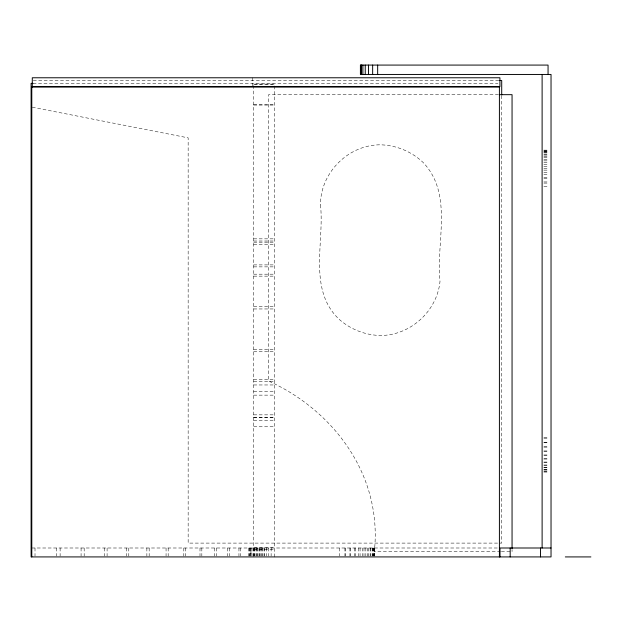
<?xml version="1.0" encoding="UTF-8"?>
<svg xmlns="http://www.w3.org/2000/svg" width="622" height="622" viewBox="0 0 622 622"><rect width="100%" height="100%" fill="white"/><g stroke="black" fill="none" stroke-linecap="round" stroke-linejoin="round"><path stroke-width="0.47" stroke-dasharray="3.11 2.33" d="M33.261 80.533L499.761 80.533M33.044 83.348L497.973 83.348M253.698 84.203L274.52 84.203M498.479 94.668L268.572 94.668L268.572 381.037C317.951 403.258 358.863 446.86 371.272 500.329A152.452 152.452 0 0 1 374.327 551.59L500.415 551.59M253.698 104.434L274.52 104.434M253.698 105.064L274.52 105.064M543.892 150.151L549.249 150.151M543.892 150.462L549.249 150.423M543.892 151.232L549.249 151.232M543.892 151.395L549.249 151.395M543.892 152.569L549.249 152.569M543.892 152.934L549.249 152.934M543.892 154.411L549.249 154.411M543.892 155.049L549.249 155.049M543.892 156.744L549.249 156.744M543.892 157.708L549.249 157.708M543.892 159.52L549.249 159.52M543.892 160.865L549.249 160.865M543.892 162.707L549.249 162.707M543.892 164.457L549.249 164.457M543.892 166.261L549.249 166.261M543.892 168.438L549.249 168.438M543.892 170.133L549.249 170.133M543.892 172.729L549.249 172.729M543.892 174.269L549.249 174.269M543.892 177.262L549.249 177.262M543.892 178.607L549.249 178.607M543.892 181.951L549.249 181.951M543.892 183.086L549.249 183.086M543.892 186.724L549.249 186.724M253.698 238.848L274.52 238.848M253.698 241.017L274.52 241.017M253.698 242.183L274.52 242.183M253.698 244.283L274.52 244.283M253.698 264.902L274.52 264.902M253.698 266.869L274.52 266.869M253.698 274.185L274.52 274.185M253.698 276.145L274.52 276.145M253.698 306.708L274.52 306.708M253.698 308.955L274.52 308.955M253.698 349.51L274.52 349.51M253.698 351.57L274.52 351.57M253.698 379.544L274.52 379.544M253.698 381.263L274.52 381.263M253.698 384.964L274.52 384.964M253.698 391.425L274.52 391.425M253.698 395.141L274.52 395.141M253.698 414.843L274.52 414.843M253.698 417.486L274.52 417.486M253.698 417.689L274.52 417.689M253.698 420.488L274.52 420.488M253.698 426.77L274.52 426.77M543.892 437.865L549.249 437.865M543.892 438.098L549.249 438.098M543.892 442.328L549.249 442.328M543.892 442.693L549.249 442.693M543.892 446.72L549.249 446.72M543.892 447.148L549.249 447.148M543.892 450.95L549.249 450.95M543.892 451.401L549.249 451.401M543.892 454.962L549.249 454.962M543.892 455.39L549.249 455.39M543.892 458.678L549.249 458.678M543.892 459.059L549.249 459.059M543.892 462.045L549.249 462.045M543.892 462.356L549.249 462.356M543.892 464.992L549.249 464.992M543.892 465.233L549.249 465.233M543.892 467.48L549.249 467.48M543.892 467.643L549.249 467.643M543.892 469.454L549.249 469.454M543.892 469.548L549.249 469.548M543.892 470.94L549.249 470.893M543.892 471.764L549.249 471.779M543.892 472.059L549.249 472.059M253.698 547.648L274.52 547.648M31.784 547.998L498.059 547.998M253.698 549.685L274.52 549.685M501.386 551.59L511.09 551.59M32.29 107.217L188.155 137.859L188.155 543.099L501.705 543.099L501.705 96.076M512.054 549.646L512.054 551.59M374.685 547.998L374.685 556.029M374.561 547.998L374.561 556.029M374.187 547.998L374.125 556.029M373.752 547.998L373.752 556.029M373.651 547.998L373.651 556.029M372.539 547.998L372.539 556.029M372.275 547.998L372.275 556.029M370.852 547.998L370.852 556.029M370.144 547.998L370.144 556.029M368.613 547.998L368.613 556.029M367.377 547.998L367.377 556.029M365.829 547.998L365.829 556.029M364.002 547.998L364.002 556.029M362.54 547.998L362.54 556.029M360.068 547.998L360.068 556.029M358.77 547.998L358.77 556.029M355.613 547.998L355.613 556.029M354.548 547.998L354.548 556.029M350.684 547.998L350.684 556.029M349.922 547.998L349.922 556.029M345.327 547.998L345.327 556.029M344.93 547.998L344.93 556.029M339.612 547.998L339.612 556.029M274.52 556.923L274.52 84.11L253.698 84.11L253.698 556.923M271.13 547.998L271.13 556.029M268.673 547.998L268.673 556.029M266.309 547.998L266.309 556.029M264.677 547.998L264.677 556.029M264.047 547.998L264.047 556.029M262.787 547.998L262.787 556.029M261.909 547.998L261.909 556.029M260.96 547.998L260.96 556.029M259.887 547.998L259.887 556.029M259.218 547.998L259.218 556.029M258.006 547.998L258.006 556.029M257.555 547.998L257.555 556.029M256.272 547.998L256.272 556.029M256 547.998L256 556.029M254.693 547.998L254.693 556.029M254.546 547.998L254.546 556.029M253.216 547.998L253.271 556.029M252.423 77.773L252.423 85.805M252.011 547.998L252.027 556.029M250.067 547.998L250.067 556.029M250.005 547.998L250.005 556.029M249.22 547.998L249.22 556.029M248.582 547.998L248.582 556.029M240.512 547.998L240.512 556.029M238.949 547.998L238.949 556.029M229.261 547.998L229.261 556.029M227.621 547.998L227.621 556.029M216.347 547.998L216.347 556.029M214.621 547.998L214.621 556.029M201.831 547.998L201.831 556.029M199.996 547.998L199.996 556.029M185.76 547.998L185.76 556.029M183.801 547.998L183.801 556.029M168.181 547.998L168.181 556.029M166.066 547.998L166.066 556.029M149.171 547.998L149.171 556.029M146.87 547.998L146.87 556.029M128.785 547.998L128.785 556.029M126.266 547.998L126.266 556.029M107.093 547.998L107.093 556.029M104.309 547.998L104.309 556.029M84.18 547.998L84.18 556.029M81.078 547.998L81.078 556.029M60.124 547.998L60.124 556.029M56.649 547.998L56.649 556.029M35.011 547.998L35.011 556.029M320.493 204.902C324.552 242.58 307.517 290.63 339.884 319.941C351.15 329.606 365.371 335.087 380.213 335.491C410.209 335.616 437.165 311.218 440.003 281.354C435.773 242.533 453.609 194.266 423.069 162.412C411.539 151.527 396.432 145.276 380.578 144.817C348.421 144.615 320.291 172.745 320.493 204.902M250.961 556.029L250.961 547.998L250.938 556.029"/><path stroke-width="0.93" d="M499.761 80.533L501.705 80.533L501.705 95.104M33.044 83.348L31.1 83.348L31.1 556.923L551.03 556.923L551.03 74.453L360.41 74.453L360.41 65.077L548.06 65.077L548.06 74.453M32.29 86.699L499.917 86.699L499.917 77.773L32.29 77.773L32.29 87.204M499.443 94.668L512.054 94.668L512.054 548.682M551.03 547.998L500.002 547.998L500.002 556.923M565.32 556.923L590.9 556.923M542.112 74.453L542.112 547.998M540.51 547.998L540.51 556.923M510.172 547.998L510.172 556.923M499.412 556.923L499.412 86.917L31.784 86.917L31.784 556.923M377.663 65.077L377.663 74.453M372.648 65.077L372.648 74.453M368.496 65.077L368.496 74.453M365.238 65.077L365.238 74.453M362.89 65.077L362.89 74.453M361.475 65.077L361.475 74.453M361.009 65.077L361.009 74.453M360.9 65.077L360.9 74.453"/></g></svg>
